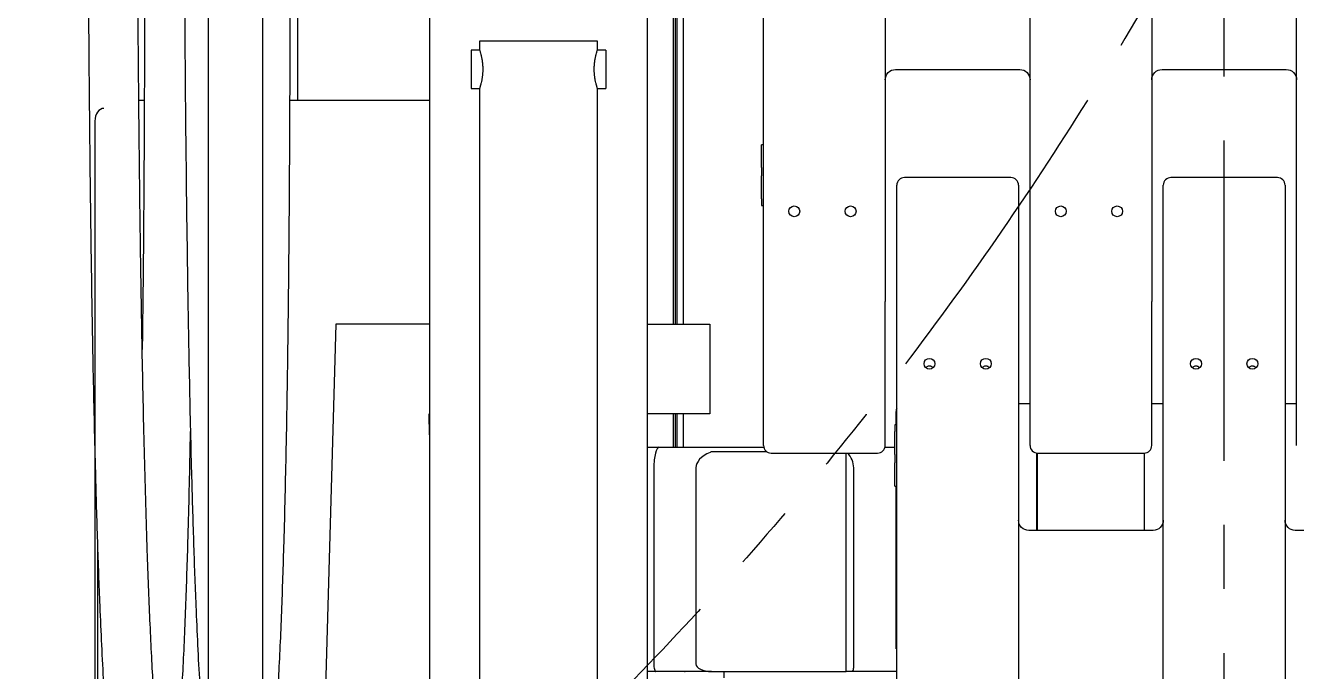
# Model space of a CAD drawing. Header units: millimetres. Extents: x 10462777 to 22643323, y 453826 to 1389191.
# Drawn here: x 11290172 to 11291164, y 581565 to 582069 of the extents above; entities that cross this region are included whole.
import ezdxf

# ---------------------------------------------------------------- set-up
doc = ezdxf.new("R2010")
doc.units = ezdxf.units.MM
doc.header["$LTSCALE"] = 200
doc.header["$MEASUREMENT"] = 0
doc.linetypes.add('CENTER', pattern=[2, 1.25, -0.25, 0.25, -0.25])
doc.linetypes.add('PHANTOM', pattern=[2.5, 1.25, -0.25, 0.25, -0.25, 0.25, -0.25])
doc.layers.get('0').update_dxf_attribs({"linetype": 'CONTINUOUS'})
for name, color, linetype in [('1', 1, 'CENTER'), ('2', 2, 'CONTINUOUS'), ('5', 4, 'CONTINUOUS')]:
    doc.layers.add(name, color=color, linetype=linetype)
doc.layers.add('LAYOUT', color=8, linetype='CONTINUOUS', lineweight=25)

# ---------------------------------------------------------------- blocks, each defined once
blk = doc.blocks.new('A$C7DA30AB0')
at = {"layer": 'LAYOUT', "color": 6, "linetype": 'PHANTOM'}
blk.add_circle((3030.45, 3025.99, 0), 2693.02, dxfattribs=at)

msp = doc.modelspace()

# ---------------------------------------------------------------- linework, layer by layer
at = {"layer": '1', "color": 23, "linetype": 'CENTER'}
msp.add_line((11291107.87228, 579329.36568, 0), (11291107.87228, 587294.33381, 0), dxfattribs=at)
at = {"layer": '2', "color": 252, "linetype": 'Continuous'}
for p, q in [((11290487.91598, 582561.35677, 0), (11290487.91598, 581210.93165, 0)), ((11290657.81339, 581210.93165, 0), (11290657.81339, 582561.35677, 0)), ((11290677.86618, 582561.3569, 0), (11290677.86618, 581835.92831, 0)), ((11290679.8662, 581835.96081, 0), (11290679.8662, 582561.35424, 0)), ((11290315.36103, 581429.41224, 0), (11290315.36103, 582501.42746, 0)), ((11290357.36162, 582504.42551, 0), (11290357.36162, 581426.41419, 0)), ((11290748.46718, 581853.79938, 0), (11290748.46718, 582445.34482, 0)), ((11290843.46853, 582445.34482, 0), (11290843.46853, 581853.79938, 0)), ((11290956.47013, 581853.79938, 0), (11290956.47013, 582445.34482, 0)), ((11291051.47148, 582445.34482, 0), (11291051.47148, 581853.79938, 0)), ((11291164.47309, 581853.79938, 0), (11291164.47309, 582445.34482, 0)), ((11290680.86622, 582229.11366, 0), (11290680.86622, 581835.90497, 0)), ((11290685.86629, 582229.11366, 0), (11290685.86629, 581835.90497, 0)), ((11290851.46864, 582034.70211, 0), (11290948.47002, 582034.70211, 0)), ((11291059.4716, 582034.70211, 0), (11291156.47297, 582034.70211, 0)), ((11290265.20799, 582010.40376, 0), (11290260.98848, 582010.40376, 0)), ((11290487.91381, 582010.40376, 0), (11290378.88781, 582010.40376, 0)), ((11290226.69682, 581994.40353, 0), (11290226.69682, 581414.39529, 0)), ((11290748.46718, 581975.95387, 0), (11290746.96716, 581975.95387, 0)), ((11290746.96716, 581975.91895, 0), (11290746.96716, 581975.95387, 0)), ((11290746.96716, 581958.35825, 0), (11290746.96716, 581975.91895, 0)), ((11290746.96716, 581958.35825, 0), (11290746.96716, 581951.74668, 0)), ((11290746.96716, 581933.85119, 0), (11290746.96716, 581951.74668, 0)), ((11290746.96716, 581933.85119, 0), (11290746.96716, 581928.49751, 0)), ((11290746.96716, 581928.49751, 0), (11290748.46718, 581928.49751, 0)), ((11290748.46718, 581741.36291, 0), (11290748.46718, 581853.79938, 0)), ((11290843.46853, 581741.36291, 0), (11290843.46853, 581853.79938, 0)), ((11290956.47013, 581741.36291, 0), (11290956.47013, 581853.79938, 0)), ((11291051.47148, 581741.36291, 0), (11291051.47148, 581853.79938, 0)), ((11291164.47309, 581741.36291, 0), (11291164.47309, 581853.79938, 0)), ((11290677.86618, 581765.94669, 0), (11290677.86618, 581739.95039, 0)), ((11290679.8662, 581739.93507, 0), (11290679.8662, 581765.937, 0)), ((11290680.86622, 581765.90308, 0), (11290680.86622, 581739.9009, 0)), ((11290685.86629, 581765.90308, 0), (11290685.86629, 581739.9009, 0)), ((11290754.46726, 581735.36282, 0), (11290837.46844, 581735.36282, 0)), ((11290962.22022, 581675.03846, 0), (11290962.22022, 581735.36513, 0)), ((11290962.47022, 581735.36282, 0), (11291045.4714, 581735.36282, 0)), ((11291045.8714, 581675.03846, 0), (11291045.8714, 581735.37369, 0)), ((11290228.81817, 581660.96223, 0), (11290228.81817, 581414.39529, 0))]:
    msp.add_line(p, q, dxfattribs=at)
at = {"layer": '2', "color": 124, "linetype": 'Continuous'}
for p, q in [((11290941.46992, 581950.36587, 0), (11290858.46874, 581950.36587, 0)), ((11291149.47288, 581950.36587, 0), (11291066.4717, 581950.36587, 0)), ((11290852.46866, 581854.12157, 0), (11290852.46866, 581944.36579, 0)), ((11290947.47001, 581944.36579, 0), (11290947.47001, 581854.12157, 0)), ((11291060.47161, 581854.12157, 0), (11291060.47161, 581944.36579, 0)), ((11291155.47296, 581944.36579, 0), (11291155.47296, 581854.12157, 0)), ((11290852.46866, 581362.16834, 0), (11290852.46866, 581854.12157, 0)), ((11290947.47001, 581854.12157, 0), (11290947.47001, 581362.16834, 0)), ((11291060.47161, 581362.16834, 0), (11291060.47161, 581854.12157, 0)), ((11291155.47296, 581854.12157, 0), (11291155.47296, 581362.16834, 0)), ((11290414.61244, 581835.91801, 0), (11290401.12966, 581349.11383, 0)), ((11290487.91738, 581835.91801, 0), (11290414.61244, 581835.91801, 0)), ((11290657.8148, 581835.91801, 0), (11290706.61658, 581835.91801, 0)), ((11290706.61658, 581835.91801, 0), (11290706.61658, 581765.91702, 0)), ((11290851.86865, 581757.52497, 0), (11290851.86865, 581767.91704, 0)), ((11290956.46882, 581773.91713, 0), (11290947.46895, 581773.91713, 0)), ((11291060.47261, 581773.91713, 0), (11291051.4728, 581773.91713, 0)), ((11291164.47134, 581773.91713, 0), (11291155.47152, 581773.91713, 0)), ((11290487.63083, 581765.91702, 0), (11290487.91702, 581765.91702, 0)), ((11290487.91607, 581749.57562, 0), (11290487.63083, 581765.91702, 0)), ((11290706.61658, 581765.91702, 0), (11290657.8148, 581765.91702, 0)), ((11290852.46866, 581757.52515, 0), (11290850.96864, 581757.52515, 0)), ((11290850.96864, 581757.52515, 0), (11290850.96864, 581752.19052, 0)), ((11290850.96864, 581734.30131, 0), (11290850.96864, 581752.19052, 0)), ((11290657.8128, 581739.91665, 0), (11290667.15321, 581739.91665, 0)), ((11290667.15321, 581739.91665, 0), (11290710.4551, 581739.91665, 0)), ((11290710.4551, 581739.91665, 0), (11290748.64541, 581739.91665, 0)), ((11290843.29167, 581739.91665, 0), (11290850.96857, 581739.91665, 0)), ((11290751.08716, 581736.40659, 0), (11290708.78039, 581736.40659, 0)), ((11290812.86809, 581564.91416, 0), (11290812.86809, 581735.36156, 0)), ((11290850.96864, 581734.30131, 0), (11290850.96864, 581727.67279, 0)), ((11290850.96864, 581709.59468, 0), (11290850.96864, 581727.67279, 0)), ((11290961.52021, 581735.43332, 0), (11290961.52021, 581713.91628, 0)), ((11290662.86596, 581723.91642, 0), (11290662.86596, 581570.91425, 0)), ((11290695.7754, 581723.91642, 0), (11290695.7754, 581570.91425, 0)), ((11290818.86818, 581568.15699, 0), (11290818.86818, 581723.91642, 0)), ((11290850.96864, 581709.55767, 0), (11290850.96864, 581709.59468, 0)), ((11290850.96864, 581709.55767, 0), (11290852.46866, 581709.55767, 0)), ((11290851.86865, 581668.74109, 0), (11290851.86865, 581709.5591, 0)), ((11290961.52021, 581713.91628, 0), (11290961.52021, 581675.0385, 0)), ((11290851.86865, 581582.56499, 0), (11290851.86865, 581668.74109, 0)), ((11291052.4715, 581675.03809, 0), (11290955.47012, 581675.03809, 0)), ((11291260.47445, 581675.03809, 0), (11291163.47307, 581675.03809, 0)), ((11290664.47368, 581564.91416, 0), (11290657.81273, 581564.91416, 0)), ((11290707.77557, 581564.91416, 0), (11290664.47368, 581564.91416, 0)), ((11290686.8663, 581564.91416, 0), (11290687.23367, 581564.91416, 0)), ((11290707.77557, 581564.91416, 0), (11290812.86809, 581564.91416, 0)), ((11290717.86674, 581559.91409, 0), (11290717.86674, 581564.91429, 0)), ((11290817.91637, 581564.91416, 0), (11290812.86809, 581564.91416, 0)), ((11290835.86842, 581564.91416, 0), (11290817.91637, 581564.91416, 0)), ((11290852.47051, 581564.91416, 0), (11290846.45176, 581564.91416, 0))]:
    msp.add_line(p, q, dxfattribs=at)
at = {"layer": '2', "color": 252, "linetype": 'Continuous', "extrusion": (0, 0, -1)}
for centre, start, end in [((-11290851.46864, 582026.702, 0), 0, 90), ((-11290948.47002, 582026.702, 0), 90, 180), ((-11291059.4716, 582026.702, 0), 0, 90), ((-11291156.47297, 582026.702, 0), 90, 180)]:
    msp.add_arc(centre, 8.00011, start, end, dxfattribs=at)
at = {"layer": '2', "color": 124, "linetype": 'Continuous'}
for centre, radius, start, end in [((11290858.46874, 581944.36579, 0), 6.00009, 90, 180), ((11290941.46992, 581944.36579, 0), 6.00009, 0, 90), ((11291066.4717, 581944.36579, 0), 6.00009, 90, 180), ((11291149.47288, 581944.36579, 0), 6.00009, 0, 90), ((11290857.86873, 581767.91704, 0), 6.00009, 154.15731172, 180), ((11290802.86795, 581723.91642, 0), 16.00023, 0, 45.6744408), ((11290812.86809, 581568.15699, 0), 6.00009, 327.28479733, 0)]:
    msp.add_arc(centre, radius, start, end, dxfattribs=at)
at = {"layer": '2', "color": 252, "linetype": 'Continuous'}
for centre, start, end in [((11290754.46726, 581741.36291, 0), 180, 270), ((11290837.46844, 581741.36291, 0), 270, 0), ((11290962.47022, 581741.36291, 0), 180, 270), ((11291045.4714, 581741.36291, 0), 270, 0)]:
    msp.add_arc(centre, 6.00009, start, end, dxfattribs=at)
at = {"layer": '2', "color": 124, "linetype": 'Continuous', "extrusion": (0, 0, -1)}
for centre, start, end in [((-11290955.47012, 581683.03821, 0), 270, 0), ((-11291052.4715, 581683.03821, 0), 180, 270), ((-11291163.47307, 581683.03821, 0), 270, 0)]:
    msp.add_arc(centre, 8.00011, start, end, dxfattribs=at)
at = {"layer": '2', "color": 252, "linetype": 'Continuous'}
msp.add_ellipse((11290233.76798, 581994.40353, 0), major_axis=(0, -10.00014), ratio=0.707106781, start_param=3.141592654, end_param=4.71238898, dxfattribs=at)
for centre in [(11290772.46752, 581924.03937, 0), (11290816.46815, 581924.03937, 0), (11290980.47047, 581924.03937, 0), (11291024.4711, 581924.03937, 0)]:
    msp.add_ellipse(centre, major_axis=(4.25006, 0), ratio=0.994179885, dxfattribs=at)
at = {"layer": '2', "color": 124, "linetype": 'Continuous'}
for centre in [(11290877.96902, 581805.09478, 0), (11290921.96964, 581805.09478, 0), (11291085.97197, 581805.09478, 0), (11291129.9726, 581805.09478, 0)]:
    msp.add_ellipse(centre, major_axis=(4.25006, 0), ratio=0.993830785, dxfattribs=at)
for centre, major_axis, ratio, start_param, end_param in [((11290667.15321, 581723.91642, 0), (0, 16.00023), 0.267949192, 0, 1.570796327), ((11290727.77585, 581723.91642, 0), (32.00045, 0), 0.5, 2.289037441, 3.141592654), ((11290664.47368, 581570.91425, 0), (0, 6.00009), 0.267949192, 1.570796327, 3.141592654), ((11290707.77557, 581570.91425, 0), (-12.00017, 0), 0.5, 0, 1.570796327)]:
    msp.add_ellipse(centre, major_axis=major_axis, ratio=ratio, start_param=start_param, end_param=end_param, dxfattribs=at)
at = {"layer": '2', "color": 27, "linetype": 'Continuous'}
for points, knots in [([(11290279.51494, 581477.34538, 0), (11290280.13966, 581476.48084, 0), (11290278.9335, 581480.00045, 0), (11290278.03753, 581487.10033, 0), (11290276.54363, 581498.7814, 0), (11290274.51959, 581519.94836, 0), (11290272.08857, 581554.60443, 0), (11290269.61501, 581604.01354, 0), (11290267.34278, 581663.33982, 0), (11290265.33281, 581732.52654, 0), (11290263.59816, 581812.06651, 0), (11290262.29932, 581891.59823, 0), (11290261.32939, 581970.0504, 0), (11290260.60604, 582047.28879, 0), (11290260.03724, 582130.59535, 0), (11290259.70255, 582203.65043, 0), (11290259.50451, 582265.41228, 0), (11290259.3905, 582312.93081, 0), (11290259.30683, 582362.71621, 0), (11290259.25171, 582414.71329, 0), (11290259.22119, 582468.8383, 0), (11290259.21075, 582524.97454, 0), (11290259.20892, 582563.05616, 0), (11290259.21016, 582582.40896, 0)], [0, 0, 0, 0, 0.025389539, 0.048545827, 0.071841183, 0.097469773, 0.150191775, 0.202651124, 0.254094874, 0.31963857, 0.386189789, 0.455444735, 0.515241905, 0.576054535, 0.640566423, 0.713677883, 0.749389941, 0.786896547, 0.826181268, 0.867207931, 0.909916637, 0.954220594, 1, 1, 1, 1]), ([(11290220.50977, 582546.40554, 0), (11290220.51017, 582539.37713, 0), (11290220.51236, 582514.55222, 0), (11290220.51967, 582473.19918, 0), (11290220.54538, 582423.63151, 0), (11290220.58852, 582377.90364, 0), (11290220.64895, 582336.02308, 0), (11290220.73637, 582291.98803, 0), (11290220.85597, 582247.52575, 0), (11290221.01466, 582203.08836, 0), (11290221.28855, 582141.20519, 0), (11290221.7947, 582058.12861, 0), (11290222.7009, 581961.24822, 0), (11290223.86413, 581873.25585, 0), (11290225.22545, 581795.19505, 0), (11290226.80983, 581726.00311, 0), (11290228.56209, 581666.22453, 0), (11290230.19333, 581621.49897, 0), (11290231.81886, 581584.90728, 0), (11290233.42362, 581554.5261, 0), (11290235.32733, 581525.17364, 0), (11290237.57535, 581498.95887, 0), (11290239.97139, 581478.52042, 0), (11290242.73426, 581465.77402, 0), (11290244.9846, 581459.69286, 0), (11290248.06446, 581454.04375, 0), (11290254.94625, 581448.25319, 0), (11290264.50297, 581445.96374, 0), (11290273.73683, 581448.3155, 0), (11290280.21164, 581453.98048, 0), (11290282.35878, 581457.47193, 0), (11290284.88828, 581462.83235, 0), (11290286.9203, 581470.78366, 0), (11290289.13173, 581483.50608, 0), (11290291.21511, 581502.08961, 0), (11290293.2778, 581527.83581, 0), (11290295.45842, 581563.87705, 0), (11290297.52052, 581609.8949, 0), (11290299.12722, 581658.63103, 0), (11290300.25306, 581701.56412, 0), (11290300.89013, 581730.62656, 0), (11290301.22003, 581747.62459, 0), (11290301.30612, 581752.211, 0)], [0, 0, 0, 0, 0.012083754, 0.042680856, 0.071097193, 0.097306776, 0.121309226, 0.143123132, 0.173059851, 0.197834189, 0.219670765, 0.279775546, 0.341429244, 0.38835698, 0.435007168, 0.481698348, 0.516405908, 0.550519525, 0.572840027, 0.596116508, 0.621489259, 0.648618761, 0.675610646, 0.700523709, 0.709473304, 0.718222938, 0.727249736, 0.733926305, 0.74184291, 0.746889806, 0.75398821, 0.765747951, 0.781026227, 0.797326458, 0.820784346, 0.846539579, 0.872626302, 0.910489892, 0.946472426, 0.969122402, 0.991696481, 1, 1, 1, 1]), ([(11290295.52343, 582473.90297, 0), (11290295.52365, 582473.24566, 0), (11290295.52963, 582456.0605, 0), (11290295.54645, 582423.63151, 0), (11290295.58958, 582377.90364, 0), (11290295.65001, 582336.02308, 0), (11290295.73743, 582291.98803, 0), (11290295.85704, 582247.52575, 0), (11290296.01572, 582203.08836, 0), (11290296.28962, 582141.20519, 0), (11290296.79577, 582058.12861, 0), (11290297.70197, 581961.24822, 0), (11290298.8652, 581873.25585, 0), (11290300.22651, 581795.19505, 0), (11290301.8109, 581726.00311, 0), (11290303.56316, 581666.22453, 0), (11290305.1944, 581621.49897, 0), (11290306.81992, 581584.90728, 0), (11290308.42468, 581554.5261, 0), (11290310.32839, 581525.17364, 0), (11290312.57641, 581498.95887, 0), (11290314.24258, 581484.74632, 0), (11290315.31137, 581478.28281, 0), (11290315.34375, 581478.08891, 0)], [0, 0, 0, 0, 0.001779993, 0.046537337, 0.087818919, 0.125624141, 0.159982281, 0.207134313, 0.246155302, 0.28054915, 0.375217594, 0.472325668, 0.546239518, 0.619716213, 0.693257473, 0.747923851, 0.801654735, 0.836810794, 0.873472572, 0.913436096, 0.956166603, 0.998680353, 1, 1, 1, 1]), ([(11290265.51039, 582234.40605, 0), (11290265.51772, 582208.76762, 0), (11290265.50703, 582160.92051, 0), (11290265.45068, 582094.32651, 0), (11290265.32311, 582038.06154, 0), (11290265.14847, 581991.92369, 0), (11290264.94329, 581953.2312, 0), (11290264.70653, 581918.38284, 0), (11290264.32171, 581872.81656, 0), (11290263.93793, 581838.74998, 0), (11290263.63135, 581816.26663, 0)], [0, 0, 0, 0, 0.182918244, 0.341410473, 0.475177318, 0.584652751, 0.671306985, 0.752432836, 0.835047711, 1, 1, 1, 1]), ([(11290357.41394, 581457.7696, 0), (11290358.19104, 581459.24694, 0), (11290359.9873, 581463.21563, 0), (11290361.92137, 581470.78366, 0), (11290364.1328, 581483.50608, 0), (11290366.21617, 581502.08961, 0), (11290368.27887, 581527.83581, 0), (11290370.45949, 581563.87705, 0), (11290372.52158, 581609.8949, 0), (11290374.12829, 581658.63103, 0), (11290375.25412, 581701.56412, 0), (11290376.1071, 581740.47609, 0), (11290376.9041, 581784.84203, 0), (11290377.64447, 581837.44735, 0), (11290378.28127, 581899.00448, 0), (11290378.76922, 581969.8671, 0), (11290379.08115, 582050.09033, 0), (11290379.20459, 582139.3337, 0), (11290379.22708, 582201.77464, 0), (11290379.21187, 582234.40605, 0)], [0, 0, 0, 0, 0.018490146, 0.047701824, 0.078867457, 0.123718348, 0.172961703, 0.222838862, 0.295233092, 0.364030791, 0.407336975, 0.450498046, 0.501059297, 0.560195489, 0.628535641, 0.706609584, 0.794718013, 0.892755979, 1, 1, 1, 1]), ([(11290385.15149, 582010.38173, 0), (11290385.12017, 582021.47715, 0), (11290385.02046, 582059.8775, 0), (11290384.89743, 582127.88491, 0), (11290384.86216, 582184.79911, 0), (11290384.86201, 582214.40657, 0)], [0, 0, 0, 0, 0.163161197, 0.564680199, 1, 1, 1, 1])]:
    msp.add_open_spline(points, degree=3, knots=knots, dxfattribs=at)
at = {"layer": '2', "color": 124, "linetype": 'Continuous'}
for points, knots in [([(11290880.84041, 581802.05436, 0), (11290880.78494, 581802.10995, 0), (11290880.72765, 581802.16442, 0), (11290880.43895, 581802.42401, 0), (11290880.18446, 581802.60912, 0), (11290879.75794, 581802.84653, 0), (11290879.60857, 581802.91848, 0), (11290879.30245, 581803.04311, 0), (11290879.14472, 581803.09639, 0), (11290878.81923, 581803.18346, 0), (11290878.65, 581803.21734, 0), (11290878.31186, 581803.26204, 0), (11290878.14216, 581803.27328, 0), (11290877.63116, 581803.27365, 0), (11290877.2851, 581803.22757, 0), (11290876.63522, 581803.05447, 0), (11290876.32278, 581802.92576, 0), (11290875.75673, 581802.61106, 0), (11290875.49646, 581802.42187, 0), (11290875.2037, 581802.15834, 0), (11290875.14218, 581802.09959, 0), (11290875.08283, 581802.03956, 0)], [0, 0, 0, 0, 0.039175444, 0.039175444, 0.192209366, 0.192209366, 0.268726328, 0.268726328, 0.345243289, 0.345243289, 0.421760251, 0.421760251, 0.498277212, 0.498277212, 0.651311135, 0.651311135, 0.804345058, 0.804345058, 0.957378981, 0.957378981, 1, 1, 1, 1]), ([(11290924.84103, 581802.05436, 0), (11290924.78557, 581802.10995, 0), (11290924.72828, 581802.16442, 0), (11290924.43957, 581802.42401, 0), (11290924.18508, 581802.60912, 0), (11290923.75857, 581802.84653, 0), (11290923.60919, 581802.91848, 0), (11290923.30308, 581803.04311, 0), (11290923.14534, 581803.09639, 0), (11290922.81985, 581803.18346, 0), (11290922.65063, 581803.21734, 0), (11290922.31248, 581803.26204, 0), (11290922.14278, 581803.27328, 0), (11290921.63179, 581803.27365, 0), (11290921.28572, 581803.22757, 0), (11290920.63585, 581803.05447, 0), (11290920.32341, 581802.92576, 0), (11290919.75736, 581802.61106, 0), (11290919.49709, 581802.42187, 0), (11290919.20432, 581802.15834, 0), (11290919.14281, 581802.09959, 0), (11290919.08346, 581802.03956, 0)], [0, 0, 0, 0, 0.039175444, 0.039175444, 0.192209367, 0.192209367, 0.268726328, 0.268726328, 0.345243289, 0.345243289, 0.421760251, 0.421760251, 0.498277212, 0.498277212, 0.651311135, 0.651311135, 0.804345058, 0.804345058, 0.957378981, 0.957378981, 1, 1, 1, 1]), ([(11291088.84336, 581802.05436, 0), (11291088.7879, 581802.10995, 0), (11291088.73061, 581802.16442, 0), (11291088.4419, 581802.42401, 0), (11291088.18741, 581802.60912, 0), (11291087.7609, 581802.84653, 0), (11291087.61152, 581802.91848, 0), (11291087.30541, 581803.04311, 0), (11291087.14767, 581803.09639, 0), (11291086.82218, 581803.18346, 0), (11291086.65296, 581803.21734, 0), (11291086.31481, 581803.26204, 0), (11291086.14511, 581803.27328, 0), (11291085.63412, 581803.27365, 0), (11291085.28805, 581803.22757, 0), (11291084.63818, 581803.05447, 0), (11291084.32574, 581802.92576, 0), (11291083.75969, 581802.61106, 0), (11291083.49942, 581802.42187, 0), (11291083.20665, 581802.15834, 0), (11291083.14514, 581802.09959, 0), (11291083.08579, 581802.03956, 0)], [0, 0, 0, 0, 0.039175444, 0.039175444, 0.192209366, 0.192209366, 0.268726328, 0.268726328, 0.345243289, 0.345243289, 0.421760251, 0.421760251, 0.498277212, 0.498277212, 0.651311135, 0.651311135, 0.804345058, 0.804345058, 0.957378981, 0.957378981, 1, 1, 1, 1]), ([(11291132.84398, 581802.05436, 0), (11291132.78852, 581802.10995, 0), (11291132.73123, 581802.16442, 0), (11291132.44253, 581802.42401, 0), (11291132.18804, 581802.60912, 0), (11291131.76152, 581802.84653, 0), (11291131.61215, 581802.91848, 0), (11291131.30603, 581803.04311, 0), (11291131.1483, 581803.09639, 0), (11291130.82281, 581803.18346, 0), (11291130.65358, 581803.21734, 0), (11291130.31544, 581803.26204, 0), (11291130.14574, 581803.27328, 0), (11291129.63474, 581803.27365, 0), (11291129.28867, 581803.22757, 0), (11291128.6388, 581803.05447, 0), (11291128.32636, 581802.92576, 0), (11291127.76031, 581802.61106, 0), (11291127.50004, 581802.42187, 0), (11291127.20728, 581802.15834, 0), (11291127.14576, 581802.09959, 0), (11291127.08641, 581802.03956, 0)], [0, 0, 0, 0, 0.039175444, 0.039175444, 0.192209366, 0.192209366, 0.268726328, 0.268726328, 0.345243289, 0.345243289, 0.421760251, 0.421760251, 0.498277212, 0.498277212, 0.651311135, 0.651311135, 0.804345058, 0.804345058, 0.957378981, 0.957378981, 1, 1, 1, 1]), ([(11290708.78039, 581736.40659, 0), (11290708.42383, 581736.40659, 0), (11290708.07356, 581736.36737, 0), (11290707.38438, 581736.21797, 0), (11290707.04401, 581736.10666, 0), (11290706.71759, 581735.96402, 0)], [0, 0, 0, 0, 0.5, 0.5, 1, 1, 1, 1]), ([(11290846.45176, 581564.91416, 0), (11290846.00774, 581564.91416, 0), (11290845.56573, 581564.91416, 0), (11290844.6836, 581564.91416, 0), (11290844.2435, 581564.91416, 0), (11290842.92432, 581564.91416, 0), (11290842.04626, 581564.91416, 0), (11290840.28773, 581564.91416, 0), (11290839.40731, 581564.91416, 0), (11290837.64167, 581564.91416, 0), (11290836.75646, 581564.91416, 0), (11290835.86842, 581564.91416, 0)], [0, 0, 0, 0, 0.125, 0.125, 0.25, 0.25, 0.5, 0.5, 0.75, 0.75, 1, 1, 1, 1])]:
    msp.add_open_spline(points, degree=3, knots=knots, dxfattribs=at)
at = {"layer": '5', "color": 60, "linetype": 'Continuous'}
for p, q in [((11290526.86403, 582056.92115, 0), (11290526.86403, 582049.71746, 0)), ((11290618.86534, 582056.92115, 0), (11290526.86403, 582056.92115, 0)), ((11290618.86534, 582049.71746, 0), (11290618.86534, 582056.92115, 0)), ((11290526.93001, 582049.92105, 0), (11290520.36394, 582049.92105, 0)), ((11290520.36394, 582049.92105, 0), (11290520.36394, 582019.92062, 0)), ((11290625.36543, 582049.92105, 0), (11290618.79936, 582049.92105, 0)), ((11290625.36543, 582049.92105, 0), (11290625.36543, 582019.92062, 0)), ((11290520.36394, 582019.92062, 0), (11290526.86403, 582019.92062, 0)), ((11290526.86403, 582019.92062, 0), (11290526.86403, 580710.90203, 0)), ((11290618.86534, 580710.90203, 0), (11290618.86534, 582019.92062, 0)), ((11290618.86534, 582019.92062, 0), (11290625.36543, 582019.92062, 0))]:
    msp.add_line(p, q, dxfattribs=at)
for points, knots in [([(11290526.86403, 582049.92104, 0), (11290526.86403, 582049.92105, 0), (11290526.86396, 582049.92128, 0), (11290526.87178, 582049.89733, 0), (11290526.89532, 582049.82483, 0), (11290526.90514, 582049.79455, 0), (11290526.92871, 582049.72156, 0), (11290526.94251, 582049.67871, 0), (11290527.02044, 582049.4355, 0), (11290527.11153, 582049.14848, 0), (11290527.28278, 582048.58425, 0), (11290527.34564, 582048.37372, 0), (11290527.48152, 582047.9065, 0), (11290527.55347, 582047.65351, 0), (11290527.77786, 582046.83891, 0), (11290527.93898, 582046.22206, 0), (11290528.14411, 582045.35658, 0), (11290528.18542, 582045.17822, 0), (11290528.2675, 582044.81462, 0), (11290528.30824, 582044.62943, 0), (11290528.42919, 582044.06385, 0), (11290528.50812, 582043.67347, 0), (11290528.66035, 582042.86608, 0), (11290528.73366, 582042.44907, 0), (11290528.83773, 582041.80303, 0), (11290528.87143, 582041.58425, 0), (11290528.93657, 582041.13965, 0), (11290528.9681, 582040.91315, 0), (11290529.1179, 582039.77316, 0), (11290529.2131, 582038.836, 0), (11290529.31089, 582037.39256, 0), (11290529.33599, 582036.9051, 0), (11290529.36137, 582036.16402, 0), (11290529.36779, 582035.91461, 0), (11290529.37631, 582035.41775, 0), (11290529.37843, 582035.16997, 0), (11290529.37848, 582033.9342, 0), (11290529.34478, 582032.95561, 0), (11290529.26328, 582031.74479, 0), (11290529.24501, 582031.50326, 0), (11290529.20462, 582031.02145, 0), (11290529.18255, 582030.78199, 0), (11290529.11161, 582030.07326, 0), (11290529.0578, 582029.61142, 0), (11290528.93918, 582028.7082, 0), (11290528.87436, 582028.26683, 0), (11290528.77034, 582027.61998, 0), (11290528.73454, 582027.4069, 0), (11290528.6609, 582026.98585, 0), (11290528.62296, 582026.77734, 0), (11290528.43043, 582025.75606, 0), (11290528.26733, 582025.00537, 0), (11290528.02296, 582023.97377, 0), (11290527.94153, 582023.64578, 0), (11290527.82112, 582023.17811, 0), (11290527.78124, 582023.02615, 0), (11290527.70318, 582022.73363, 0), (11290527.6649, 582022.59265, 0), (11290527.47783, 582021.91369, 0), (11290527.34202, 582021.45276, 0), (11290527.19877, 582020.98061, 0), (11290527.17145, 582020.89143, 0), (11290527.11971, 582020.72381, 0), (11290527.09527, 582020.64532, 0), (11290527.02742, 582020.42879, 0), (11290526.98918, 582020.30864, 0), (11290526.89649, 582020.01935, 0), (11290526.86399, 582019.92051, 0), (11290526.86402, 582019.9206, 0)], [0, 0, 0, 0, 0.00003773, 0.031286551, 0.031286551, 0.046910962, 0.046910962, 0.062535372, 0.062535372, 0.125033014, 0.125033014, 0.156281835, 0.156281835, 0.187530656, 0.187530656, 0.250028298, 0.250028298, 0.265652708, 0.265652708, 0.281277119, 0.281277119, 0.31252594, 0.31252594, 0.34377476, 0.34377476, 0.359399171, 0.359399171, 0.375023581, 0.375023581, 0.437521223, 0.437521223, 0.468770044, 0.468770044, 0.484394455, 0.484394455, 0.500018865, 0.500018865, 0.562516507, 0.562516507, 0.578140917, 0.578140917, 0.593765328, 0.593765328, 0.625014149, 0.625014149, 0.65626297, 0.65626297, 0.67188738, 0.67188738, 0.687511791, 0.687511791, 0.750009433, 0.750009433, 0.781258253, 0.781258253, 0.796882664, 0.796882664, 0.812507074, 0.812507074, 0.875004716, 0.875004716, 0.890629127, 0.890629127, 0.906253537, 0.906253537, 0.937502358, 0.937502358, 1, 1, 1, 1]), ([(11290618.86535, 582019.9206, 0), (11290618.86532, 582019.92069, 0), (11290618.8329, 582020.01928, 0), (11290618.7403, 582020.30828, 0), (11290618.7021, 582020.4283, 0), (11290618.63433, 582020.64458, 0), (11290618.60992, 582020.72298, 0), (11290618.55819, 582020.89055, 0), (11290618.53087, 582020.97972, 0), (11290618.38759, 582021.45197, 0), (11290618.25163, 582021.91334, 0), (11290618.06417, 582022.59375, 0), (11290618.0258, 582022.73507, 0), (11290617.94755, 582023.02836, 0), (11290617.90772, 582023.18015, 0), (11290617.78761, 582023.64671, 0), (11290617.70633, 582023.9741, 0), (11290617.46223, 582025.00453, 0), (11290617.29908, 582025.75526, 0), (11290617.06764, 582026.98299, 0), (11290616.99386, 582027.40349, 0), (11290616.85548, 582028.26374, 0), (11290616.7908, 582028.70396, 0), (11290616.67239, 582029.60479, 0), (11290616.61865, 582030.06539, 0), (11290616.54775, 582030.77219, 0), (11290616.52573, 582031.01045, 0), (11290616.48521, 582031.49243, 0), (11290616.46683, 582031.73467, 0), (11290616.38497, 582032.94674, 0), (11290616.35117, 582033.92454, 0), (11290616.35087, 582035.15694, 0), (11290616.35291, 582035.40394, 0), (11290616.36123, 582035.89897, 0), (11290616.36752, 582036.14747, 0), (11290616.39274, 582036.89141, 0), (11290616.41778, 582037.38046, 0), (11290616.51547, 582038.82771, 0), (11290616.6107, 582039.76623, 0), (11290616.76039, 582040.90665, 0), (11290616.79187, 582041.13313, 0), (11290616.85697, 582041.57788, 0), (11290616.89067, 582041.79679, 0), (11290616.99474, 582042.44338, 0), (11290617.06809, 582042.86094, 0), (11290617.22051, 582043.66975, 0), (11290617.29958, 582044.06101, 0), (11290617.42083, 582044.62806, 0), (11290617.46172, 582044.81395, 0), (11290617.54395, 582045.17825, 0), (11290617.58504, 582045.3556, 0), (11290617.78962, 582046.21892, 0), (11290617.95055, 582046.83531, 0), (11290618.13759, 582047.51444, 0), (11290618.17429, 582047.64566, 0), (11290618.24601, 582047.89871, 0), (11290618.28109, 582048.02079, 0), (11290618.38293, 582048.37099, 0), (11290618.44574, 582048.58138, 0), (11290618.61685, 582049.1453, 0), (11290618.7079, 582049.43225, 0), (11290618.78597, 582049.67592, 0), (11290618.79982, 582049.71894, 0), (11290618.82361, 582049.79264, 0), (11290618.83353, 582049.82322, 0), (11290618.85732, 582049.89652, 0), (11290618.86535, 582049.92108, 0), (11290618.86534, 582049.92105, 0)], [0, 0, 0, 0, 0.062481237, 0.062481237, 0.093721856, 0.093721856, 0.109342165, 0.109342165, 0.124962475, 0.124962475, 0.187443712, 0.187443712, 0.203064021, 0.203064021, 0.218684331, 0.218684331, 0.249924949, 0.249924949, 0.312406187, 0.312406187, 0.343646806, 0.343646806, 0.374887424, 0.374887424, 0.406128043, 0.406128043, 0.421748352, 0.421748352, 0.437368662, 0.437368662, 0.499849899, 0.499849899, 0.515470208, 0.515470208, 0.531090518, 0.531090518, 0.562331136, 0.562331136, 0.624812374, 0.624812374, 0.640432683, 0.640432683, 0.656052992, 0.656052992, 0.687293611, 0.687293611, 0.71853423, 0.71853423, 0.734154539, 0.734154539, 0.749774848, 0.749774848, 0.812256086, 0.812256086, 0.827876395, 0.827876395, 0.843496704, 0.843496704, 0.874737323, 0.874737323, 0.937218561, 0.937218561, 0.95283887, 0.95283887, 0.968459179, 0.968459179, 1, 1, 1, 1])]:
    msp.add_open_spline(points, degree=3, knots=knots, dxfattribs=at)

# ---------------------------------------------------------------- block references
at = {"ltscale": 10}
msp.add_blockref('A$C7DA30AB0', (11285684.40366, 580408.4363), dxfattribs=at)

doc.saveas('drawing.dxf')
